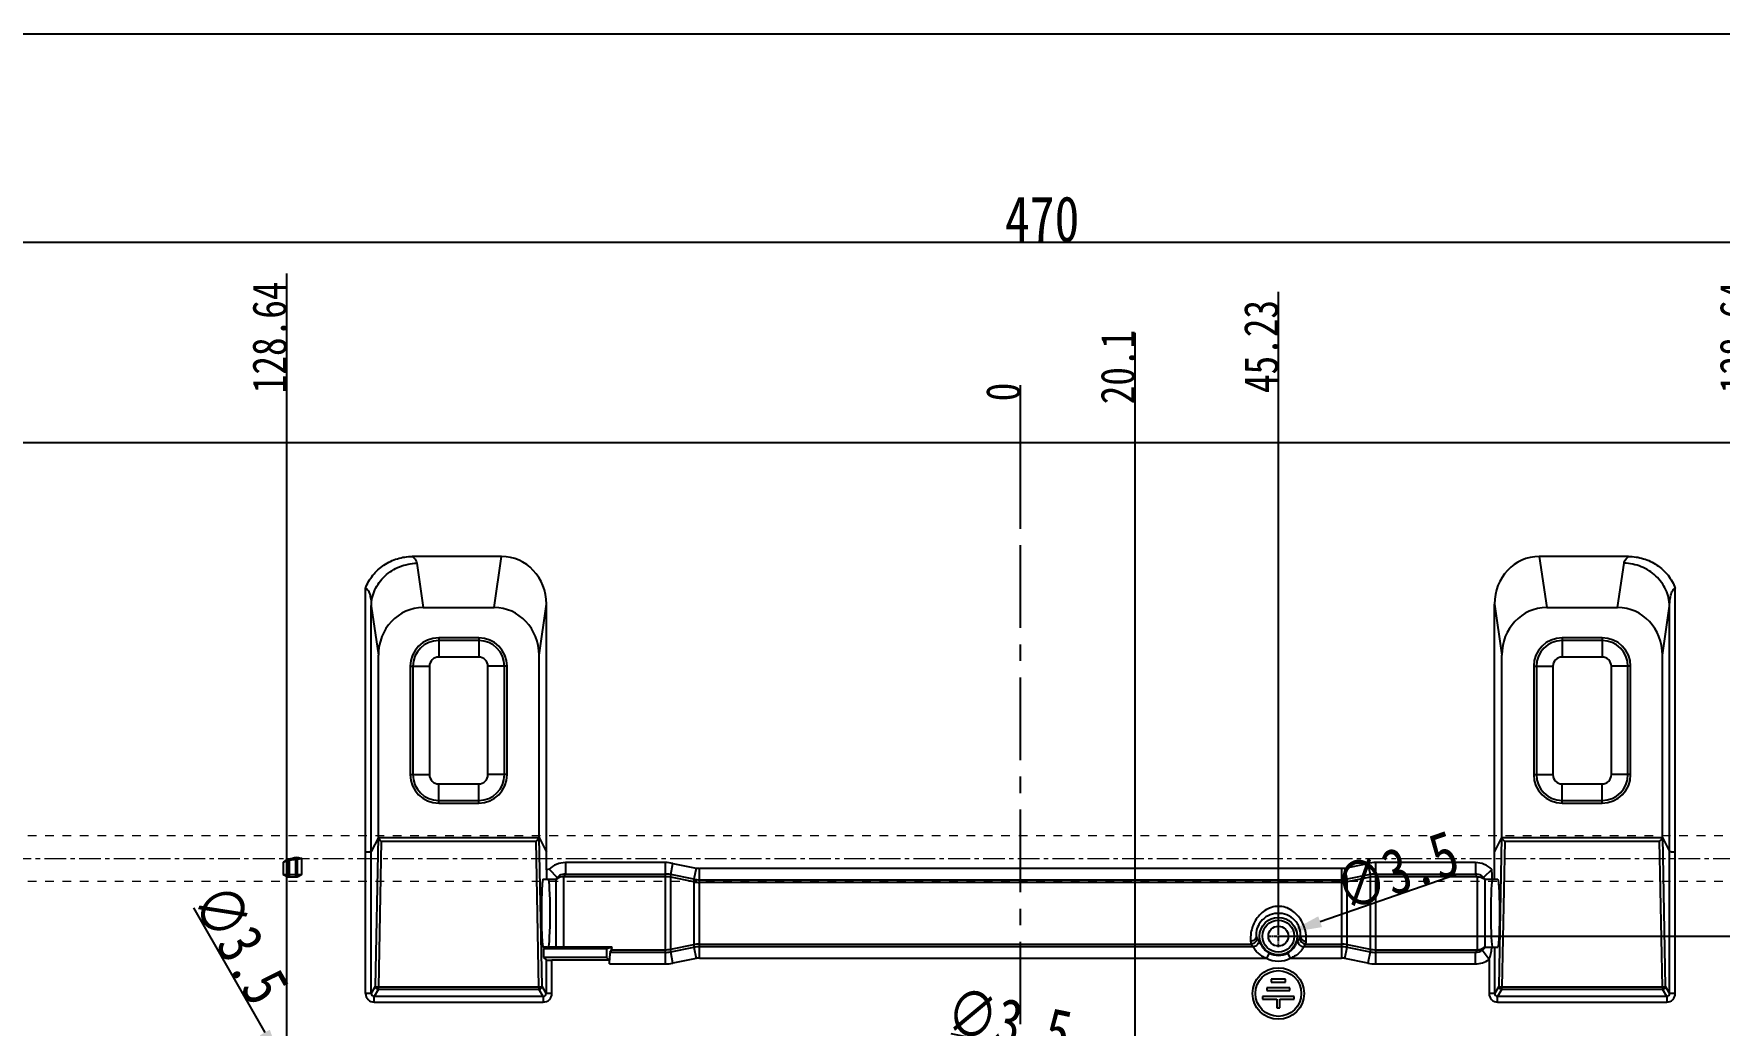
# Model space of a CAD drawing. Header units: millimetres. Extents: x 4797 to 6967, y -10922 to -3169.
# Drawn here: x 5532.9 to 5828.4, y -6365.8 to -6191.9 of the extents above; entities that cross this region are included whole.
import ezdxf

# ---------------------------------------------------------------- set-up
doc = ezdxf.new("R2010")
doc.units = ezdxf.units.MM
doc.header["$LTSCALE"] = 16.335
doc.header["$PDMODE"] = 3
doc.header["$PDSIZE"] = 0.3125
doc.linetypes.add('CENTER', pattern=[0.6, 0.375, -0.075, 0.075, -0.075])
doc.linetypes.add('HIDDEN', pattern=[0.2, 0.1, -0.1])
doc.layers.get('0').update_dxf_attribs({"linetype": 'CONTINUOUS'})
doc.layers.get('Defpoints').update_dxf_attribs({"linetype": 'CONTINUOUS'})
doc.layers.add('cool', color=153, linetype='HIDDEN', lineweight=9)
doc.layers.add('DEFAULT_2', color=8, linetype='HIDDEN')
doc.styles.get("Standard").update_dxf_attribs({"font": 'txt', "width": 0.8})
doc.dimstyles.new('ISO-25', dxfattribs={"dimtxt": 8, "dimasz": 6, "dimexe": 0, "dimexo": 0, "dimgap": 0, "dimtad": 1, "dimdsep": 46, "dimtxsty": 'Standard', "dimcen": 0, "dimclrd": 4, "dimclre": 4, "dimclrt": 6, "dimazin": 0, "dimtfac": 1, "dimtofl": 0, "dimtmove": 0, "dimatfit": 3, "dimfxl": 0, "dimarcsym": 0})

# ---------------------------------------------------------------- blocks, each defined once
blk = doc.blocks.new('*D73')
at = {"color": 4, "lineweight": -2}
blk.add_line((5560.86, -6345.18), (5573.38, -6367.05), dxfattribs=at)
at = {"color": 4}
blk.add_solid([(5574.25, -6366.56), (5572.51, -6367.55), (5576.36, -6372.26)], dxfattribs=at)
at = {"layer": 'Defpoints', "color": 0}
for p in [(5576.36, -6372.26), (5578.1, -6375.3)]:
    blk.add_point(p, dxfattribs=at)
at = {"color": 6, "insert": (5569.1, -6351.53), "char_height": 8, "attachment_point": 5, "rotation": 299.7956}
blk.add_mtext('∅3.5', dxfattribs=at)
blk = doc.blocks.new('*D74')
at = {"color": 4, "lineweight": -2}
blk.add_line((5693.68, -6367.23), (5718.38, -6372.24), dxfattribs=at)
at = {"color": 4}
blk.add_solid([(5718.57, -6371.26), (5718.18, -6373.22), (5724.26, -6373.43)], dxfattribs=at)
at = {"layer": 'Defpoints', "color": 0}
for p in [(5724.26, -6373.43), (5727.69, -6374.13)]:
    blk.add_point(p, dxfattribs=at)
at = {"color": 6, "insert": (5703.88, -6365.22), "char_height": 8, "attachment_point": 5, "rotation": 348.5403}
blk.add_mtext('∅3.5', dxfattribs=at)
blk = doc.blocks.new('*D75')
at = {"color": 4, "lineweight": -2}
blk.add_line((5782.24, -6339.4), (5758.42, -6347.63), dxfattribs=at)
at = {"color": 4}
blk.add_solid([(5758.09, -6346.68), (5758.75, -6348.57), (5752.75, -6349.59)], dxfattribs=at)
at = {"layer": 'Defpoints', "color": 0}
for p in [(5749.44, -6350.73), (5752.75, -6349.59)]:
    blk.add_point(p, dxfattribs=at)
at = {"color": 6, "insert": (5771.86, -6338.75), "char_height": 8, "attachment_point": 5, "rotation": 19.065}
blk.add_mtext('∅3.5', dxfattribs=at)
blk = doc.blocks.new('*D76')
at = {"color": 4, "lineweight": -2}
for p, q in [((5470.87, -6331.09), (5470.87, -6228.48)), ((5476.87, -6228.48), (5934.87, -6228.48)), ((5940.87, -6326.37), (5940.87, -6228.48))]:
    blk.add_line(p, q, dxfattribs=at)
at = {"color": 4}
for points in [[(5476.87, -6227.48), (5476.87, -6229.48), (5470.87, -6228.48)], [(5934.87, -6227.48), (5934.87, -6229.48), (5940.87, -6228.48)]]:
    blk.add_solid(points, dxfattribs=at)
at = {"layer": 'Defpoints', "color": 0}
for p in [(5940.87, -6228.48), (5940.87, -6326.37), (5470.87, -6331.09)]:
    blk.add_point(p, dxfattribs=at)
at = {"color": 6, "insert": (5709.68, -6224.48), "char_height": 8, "attachment_point": 5}
blk.add_mtext('470', dxfattribs=at)
blk = doc.blocks.new('147')
at = {"layer": 'cool', "ltscale": 0.932966}
for p, q in [((229.57, -3849.57), (-211.77, -3849.57)), ((229.57, -3857.57), (-211.77, -3857.57))]:
    blk.add_line(p, q, dxfattribs=at)
at = {"layer": 'cool', "color": 1, "linetype": 'CENTER', "ltscale": 0.621977}
blk.add_line((243.9, -3853.57), (-226.1, -3853.57), dxfattribs=at)
blk = doc.blocks.new('*D78')
at = {"color": 4, "lineweight": -2}
blk.add_line((5909.33, -6336.59), (5958.05, -6336.59), dxfattribs=at)
at = {"layer": 'Defpoints', "color": 0}
for p in [(5909.33, -6336.59), (5948.45, -6336.59), (5705.87, -6453.59)]:
    blk.add_point(p, dxfattribs=at)
at = {"color": 6, "insert": (5953.25, -6333.59), "char_height": 6, "attachment_point": 5}
blk.add_mtext('117', dxfattribs=at)
blk = doc.blocks.new('*D79')
at = {"color": 4, "lineweight": -2}
blk.add_line((5751.1, -6350.16), (5970.05, -6350.16), dxfattribs=at)
at = {"layer": 'Defpoints', "color": 0}
for p in [(5751.1, -6350.16), (5948.45, -6350.16), (5705.87, -6453.59)]:
    blk.add_point(p, dxfattribs=at)
at = {"color": 6, "insert": (5959.25, -6347.16), "char_height": 6, "attachment_point": 5}
blk.add_mtext('103.43', dxfattribs=at)
blk = doc.blocks.new('*D54')
at = {"color": 4, "lineweight": -2}
blk.add_line((5725.97, -6372.89), (5725.97, -6244.38), dxfattribs=at)
at = {"layer": 'Defpoints', "color": 0}
for p in [(5725.97, -6256.38), (5725.97, -6372.89), (5705.87, -6453.59)]:
    blk.add_point(p, dxfattribs=at)
at = {"color": 6, "insert": (5722.97, -6250.38), "char_height": 6, "attachment_point": 5, "rotation": 90}
blk.add_mtext('20.1', dxfattribs=at)
blk = doc.blocks.new('*D55')
at = {"color": 4, "lineweight": -2}
blk.add_line((5751.1, -6349.76), (5751.1, -6237.18), dxfattribs=at)
at = {"layer": 'Defpoints', "color": 0}
for p in [(5751.1, -6256.38), (5751.1, -6349.76), (5705.87, -6453.59)]:
    blk.add_point(p, dxfattribs=at)
at = {"color": 6, "insert": (5748.1, -6246.78), "char_height": 6, "attachment_point": 5, "rotation": 90}
blk.add_mtext('45.23', dxfattribs=at)
blk = doc.blocks.new('*D87')
at = {"color": 4, "lineweight": -2}
blk.add_line((5834.51, -6372.68), (5834.51, -6233.98), dxfattribs=at)
at = {"layer": 'Defpoints', "color": 0}
for p in [(5834.51, -6256.38), (5834.51, -6372.68), (5705.87, -6453.59)]:
    blk.add_point(p, dxfattribs=at)
at = {"color": 6, "insert": (5831.51, -6245.18), "char_height": 6, "attachment_point": 5, "rotation": 90}
blk.add_mtext('128.64', dxfattribs=at)
blk = doc.blocks.new('*D88')
at = {"color": 4, "lineweight": -2}
blk.add_line((5910.87, -6290.13), (5910.87, -6244.38), dxfattribs=at)
at = {"layer": 'Defpoints', "color": 0}
for p in [(5910.87, -6256.38), (5910.87, -6290.13), (5705.87, -6453.59)]:
    blk.add_point(p, dxfattribs=at)
at = {"color": 6, "insert": (5907.87, -6250.38), "char_height": 6, "attachment_point": 5, "rotation": 90}
blk.add_mtext('205', dxfattribs=at)
blk = doc.blocks.new('*D58')
at = {"color": 4, "lineweight": -2}
blk.add_line((5502.41, -6336.59), (5453.69, -6336.59), dxfattribs=at)
at = {"layer": 'Defpoints', "color": 0}
for p in [(5463.29, -6336.59), (5502.41, -6336.59), (5705.87, -6453.59)]:
    blk.add_point(p, dxfattribs=at)
at = {"color": 6, "insert": (5458.49, -6333.59), "char_height": 6, "attachment_point": 5}
blk.add_mtext('117', dxfattribs=at)
blk = doc.blocks.new('*D61')
at = {"color": 4, "lineweight": -2}
blk.add_line((5577.23, -6372.68), (5577.23, -6233.98), dxfattribs=at)
at = {"layer": 'Defpoints', "color": 0}
for p in [(5577.23, -6256.38), (5577.23, -6372.68), (5705.87, -6453.59)]:
    blk.add_point(p, dxfattribs=at)
at = {"color": 6, "insert": (5574.23, -6245.18), "char_height": 6, "attachment_point": 5, "rotation": 90}
blk.add_mtext('128.64', dxfattribs=at)
blk = doc.blocks.new('*D62')
at = {"color": 4, "lineweight": -2}
blk.add_line((5500.87, -6290.13), (5500.87, -6244.38), dxfattribs=at)
at = {"layer": 'Defpoints', "color": 0}
for p in [(5500.87, -6256.38), (5500.87, -6290.13), (5705.87, -6453.59)]:
    blk.add_point(p, dxfattribs=at)
at = {"color": 6, "insert": (5497.87, -6250.38), "char_height": 6, "attachment_point": 5, "rotation": 90}
blk.add_mtext('205', dxfattribs=at)
blk = doc.blocks.new('*D63')
at = {"color": 4, "lineweight": -2}
blk.add_line((5497.55, -6293.59), (5454.72, -6293.59), dxfattribs=at)
at = {"layer": 'Defpoints', "color": 0}
for p in [(5465.12, -6293.59), (5497.55, -6293.59), (5705.87, -6453.59)]:
    blk.add_point(p, dxfattribs=at)
at = {"color": 6, "insert": (5459.92, -6290.59), "char_height": 6, "attachment_point": 5}
blk.add_mtext('160', dxfattribs=at)
blk = doc.blocks.new('*D64')
at = {"color": 4, "lineweight": -2}
blk.add_line((5919.67, -6293.59), (5956.96, -6293.59), dxfattribs=at)
at = {"layer": 'Defpoints', "color": 0}
for p in [(5919.67, -6293.59), (5946.56, -6293.59), (5705.87, -6453.59)]:
    blk.add_point(p, dxfattribs=at)
at = {"color": 6, "insert": (5951.76, -6290.59), "char_height": 6, "attachment_point": 5}
blk.add_mtext('160', dxfattribs=at)
blk = doc.blocks.new('*D440')
at = {"color": 4, "lineweight": -2}
blk.add_line((5705.87, -6276.76), (5705.87, -6253.55), dxfattribs=at)
at = {"layer": 'Defpoints', "color": 0}
for p in [(5705.87, -6255.95), (5705.87, -6276.76), (5705.87, -6453.59)]:
    blk.add_point(p, dxfattribs=at)
at = {"color": 6, "insert": (5702.87, -6254.75), "char_height": 6, "attachment_point": 5, "rotation": 90}
blk.add_mtext('0', dxfattribs=at)

msp = doc.modelspace()

# ---------------------------------------------------------------- linework, layer by layer
at = {"color": 7, "linetype": 'Continuous'}
for p, q in [((5521.871, -6263.588), (5889.871, -6263.588)), ((5614.89, -6283.588), (5599.242, -6283.588)), ((5600.044, -6284.778), (5601.163, -6292.549)), ((5613.6, -6292.549), (5614.89, -6283.588)), ((5796.852, -6283.588), (5798.143, -6292.549)), ((5812.5, -6283.588), (5796.852, -6283.588)), ((5810.58, -6292.549), (5811.699, -6284.778)), ((5591.051, -6360.219), (5591.051, -6289.19)), ((5621.467, -6300.91), (5622.758, -6291.949)), ((5622.758, -6338.556), (5622.758, -6291.949)), ((5788.985, -6340.211), (5788.985, -6291.949)), ((5788.985, -6291.949), (5790.275, -6300.91)), ((5820.692, -6360.219), (5820.692, -6289.19)), ((5592.055, -6360.219), (5592.055, -6292.296)), ((5592.055, -6292.296), (5593.295, -6300.91)), ((5601.163, -6292.549), (5613.6, -6292.549)), ((5798.143, -6292.549), (5810.58, -6292.549)), ((5818.447, -6300.91), (5819.688, -6292.296)), ((5819.688, -6360.219), (5819.688, -6292.296)), ((5603.881, -6297.846), (5603.881, -6301.22)), ((5610.881, -6297.846), (5603.881, -6297.846)), ((5610.881, -6297.846), (5610.881, -6301.22)), ((5800.861, -6297.846), (5800.861, -6301.22)), ((5807.861, -6297.846), (5800.861, -6297.846)), ((5807.861, -6297.846), (5807.861, -6301.22)), ((5593.295, -6332.853), (5593.295, -6300.91)), ((5610.881, -6298.322), (5603.881, -6298.322)), ((5621.467, -6332.853), (5621.467, -6300.91)), ((5790.275, -6332.853), (5790.275, -6300.91)), ((5807.861, -6298.322), (5800.861, -6298.322)), ((5818.447, -6332.853), (5818.447, -6300.91)), ((5598.881, -6302.846), (5598.881, -6321.846)), ((5598.881, -6302.846), (5602.255, -6302.846)), ((5599.357, -6302.846), (5599.357, -6321.846)), ((5602.255, -6302.846), (5602.255, -6321.846)), ((5610.881, -6301.22), (5603.881, -6301.22)), ((5612.508, -6321.846), (5612.508, -6302.846)), ((5615.881, -6302.846), (5612.508, -6302.846)), ((5615.405, -6321.846), (5615.405, -6302.846)), ((5615.881, -6321.846), (5615.881, -6302.846)), ((5795.861, -6302.846), (5795.861, -6321.846)), ((5795.861, -6302.846), (5799.235, -6302.846)), ((5796.337, -6302.846), (5796.337, -6321.846)), ((5799.235, -6302.846), (5799.235, -6321.846)), ((5807.861, -6301.22), (5800.861, -6301.22)), ((5809.488, -6321.846), (5809.488, -6302.846)), ((5812.861, -6302.846), (5809.488, -6302.846)), ((5812.385, -6321.846), (5812.385, -6302.846)), ((5812.861, -6321.846), (5812.861, -6302.846)), ((5598.881, -6321.846), (5602.255, -6321.846)), ((5603.881, -6326.846), (5603.881, -6323.472)), ((5603.881, -6323.472), (5610.881, -6323.472)), ((5610.881, -6326.846), (5610.881, -6323.472)), ((5615.881, -6321.846), (5612.508, -6321.846)), ((5795.861, -6321.846), (5799.235, -6321.846)), ((5800.861, -6326.846), (5800.861, -6323.472)), ((5800.861, -6323.472), (5807.861, -6323.472)), ((5807.861, -6326.846), (5807.861, -6323.472)), ((5812.861, -6321.846), (5809.488, -6321.846)), ((5603.881, -6326.37), (5610.881, -6326.37)), ((5603.881, -6326.846), (5610.881, -6326.846)), ((5800.861, -6326.37), (5807.861, -6326.37)), ((5800.861, -6326.846), (5807.861, -6326.846)), ((5593.295, -6332.853), (5592.055, -6335.34)), ((5592.811, -6358.957), (5593.308, -6332.889)), ((5593.295, -6332.853), (5621.467, -6332.853)), ((5621.455, -6332.889), (5621.952, -6358.957)), ((5621.467, -6332.853), (5622.758, -6335.44)), ((5788.985, -6335.44), (5790.275, -6332.853)), ((5789.791, -6358.957), (5790.288, -6332.889)), ((5790.275, -6332.853), (5818.447, -6332.853)), ((5818.435, -6332.889), (5818.932, -6358.957)), ((5818.447, -6332.853), (5819.688, -6335.34)), ((5593.801, -6333.524), (5593.313, -6359.129)), ((5593.801, -6333.524), (5620.962, -6333.524)), ((5621.45, -6359.129), (5620.962, -6333.524)), ((5790.781, -6333.524), (5790.293, -6359.129)), ((5790.781, -6333.524), (5817.942, -6333.524)), ((5818.43, -6359.129), (5817.942, -6333.524)), ((5576.61, -6337.24), (5576.61, -6339.337)), ((5576.61, -6339.337), (5579.862, -6339.337)), ((5577.359, -6336.958), (5577.359, -6339.337)), ((5577.519, -6336.678), (5577.416, -6336.702)), ((5577.699, -6336.76), (5577.734, -6336.916)), ((5577.734, -6339.337), (5577.734, -6336.916)), ((5578.707, -6336.546), (5578.739, -6336.702)), ((5578.739, -6336.702), (5578.739, -6339.837)), ((5579.113, -6339.337), (5579.113, -6336.68)), ((5579.862, -6339.337), (5579.862, -6336.547)), ((5623.235, -6338.444), (5624.655, -6339.865)), ((5643.566, -6337.262), (5626.084, -6337.262)), ((5626.084, -6339.264), (5643.566, -6339.264)), ((5626.085, -6337.262), (5626.085, -6339.264)), ((5643.566, -6337.262), (5643.566, -6355.019)), ((5644.552, -6339.362), (5644.946, -6337.399)), ((5644.946, -6337.399), (5648.995, -6338.212)), ((5648.995, -6338.212), (5648.601, -6340.175)), ((5649.586, -6354.01), (5649.586, -6338.271)), ((5762.156, -6338.271), (5649.586, -6338.271)), ((5762.156, -6338.271), (5762.156, -6354.01)), ((5762.748, -6338.212), (5766.797, -6337.399)), ((5763.142, -6340.175), (5762.748, -6338.212)), ((5766.797, -6337.399), (5767.191, -6339.362)), ((5768.176, -6355.019), (5768.176, -6337.262)), ((5785.659, -6337.262), (5768.176, -6337.262)), ((5768.176, -6339.264), (5785.659, -6339.264)), ((5785.658, -6337.262), (5785.658, -6339.264)), ((5788.507, -6338.445), (5787.088, -6339.865)), ((5578.741, -6339.837), (5577.731, -6339.837)), ((5624.459, -6340.211), (5622.189, -6340.211)), ((5625.793, -6352.07), (5625.793, -6339.733)), ((5643.566, -6339.733), (5625.793, -6339.733)), ((5644.552, -6352.919), (5644.552, -6339.362)), ((5648.601, -6340.175), (5644.552, -6339.362)), ((5648.601, -6340.637), (5644.552, -6339.83)), ((5648.601, -6340.175), (5648.601, -6352.106)), ((5649.586, -6340.273), (5762.156, -6340.273)), ((5762.156, -6340.734), (5649.586, -6340.734)), ((5767.191, -6339.362), (5763.142, -6340.175)), ((5767.191, -6339.83), (5763.142, -6340.637)), ((5763.142, -6352.106), (5763.142, -6340.175)), ((5767.191, -6339.362), (5767.191, -6352.919)), ((5785.95, -6339.733), (5768.176, -6339.733)), ((5785.95, -6339.733), (5785.95, -6352.548)), ((5787.279, -6340.234), (5787.279, -6352.047)), ((5789.554, -6340.211), (5787.284, -6340.211)), ((5622.905, -6352.104), (5622.189, -6352.07)), ((5622.905, -6352.104), (5622.257, -6352.353)), ((5622.257, -6352.353), (5622.257, -6353.879)), ((5622.257, -6352.353), (5633.31, -6352.353)), ((5622.257, -6353.879), (5622.708, -6354.329)), ((5633.31, -6353.879), (5622.257, -6353.879)), ((5622.918, -6352.133), (5622.905, -6352.104)), ((5623.111, -6352.069), (5622.918, -6352.133)), ((5634.289, -6352.07), (5623.111, -6352.069)), ((5633.31, -6352.353), (5634.161, -6352.07)), ((5633.31, -6352.353), (5633.31, -6353.879)), ((5633.31, -6353.879), (5633.816, -6354.385)), ((5634.188, -6352.548), (5633.907, -6353.017)), ((5643.566, -6353.017), (5633.907, -6353.017)), ((5634.188, -6352.548), (5643.566, -6352.548)), ((5644.552, -6352.451), (5648.601, -6351.644)), ((5644.552, -6352.919), (5648.601, -6352.106)), ((5644.946, -6354.882), (5644.552, -6352.919)), ((5648.995, -6354.069), (5644.946, -6354.882)), ((5648.601, -6352.106), (5648.995, -6354.069)), ((5649.586, -6351.547), (5746.313, -6351.547)), ((5746.654, -6352.008), (5649.586, -6352.008)), ((5649.586, -6354.01), (5749.012, -6354.01)), ((5749.49, -6353.128), (5749.012, -6354.01)), ((5752.703, -6353.128), (5753.181, -6354.01)), ((5753.181, -6354.01), (5762.156, -6354.01)), ((5762.156, -6352.008), (5755.539, -6352.008)), ((5755.879, -6351.547), (5762.156, -6351.547)), ((5762.748, -6354.069), (5763.142, -6352.106)), ((5766.797, -6354.882), (5762.748, -6354.069)), ((5763.142, -6351.644), (5767.191, -6352.451)), ((5763.142, -6352.106), (5767.191, -6352.919)), ((5767.191, -6352.919), (5766.797, -6354.882)), ((5768.176, -6352.548), (5785.95, -6352.548)), ((5785.659, -6353.017), (5768.176, -6353.017)), ((5785.658, -6355.019), (5785.658, -6353.017)), ((5788.031, -6354.245), (5786.848, -6352.622)), ((5787.284, -6352.07), (5789.554, -6352.07)), ((5789.035, -6360.219), (5789.035, -6352.07)), ((5622.708, -6354.329), (5622.708, -6360.219)), ((5623.712, -6360.219), (5623.712, -6354.379)), ((5633.813, -6354.379), (5623.712, -6354.379)), ((5633.811, -6355.019), (5633.813, -6354.379)), ((5633.811, -6355.019), (5643.566, -6355.019)), ((5768.176, -6355.019), (5785.658, -6355.019)), ((5788.031, -6354.244), (5788.031, -6360.219)), ((5592.055, -6360.219), (5592.811, -6358.957)), ((5593.313, -6359.457), (5592.554, -6360.724)), ((5593.313, -6359.457), (5593.313, -6359.129)), ((5621.45, -6359.129), (5593.313, -6359.129)), ((5593.313, -6359.457), (5621.45, -6359.457)), ((5621.45, -6359.129), (5621.45, -6359.457)), ((5622.209, -6360.724), (5621.45, -6359.457)), ((5621.952, -6358.957), (5622.708, -6360.219)), ((5749.086, -6359.206), (5749.086, -6359.708)), ((5753.106, -6359.206), (5749.086, -6359.206)), ((5749.086, -6359.708), (5753.106, -6359.708)), ((5749.84, -6357.698), (5749.84, -6358.201)), ((5752.353, -6357.698), (5749.84, -6357.698)), ((5749.84, -6358.201), (5752.353, -6358.201)), ((5752.353, -6358.201), (5752.353, -6357.698)), ((5753.106, -6359.708), (5753.106, -6359.206)), ((5789.035, -6360.219), (5789.791, -6358.957)), ((5790.293, -6359.457), (5789.534, -6360.724)), ((5790.293, -6359.457), (5790.293, -6359.129)), ((5818.43, -6359.129), (5790.293, -6359.129)), ((5790.293, -6359.457), (5818.43, -6359.457)), ((5818.43, -6359.129), (5818.43, -6359.457)), ((5819.189, -6360.724), (5818.43, -6359.457)), ((5818.932, -6358.957), (5819.688, -6360.219)), ((5592.055, -6360.219), (5591.051, -6360.219)), ((5592.554, -6361.725), (5592.554, -6360.724)), ((5622.209, -6360.724), (5592.554, -6360.724)), ((5592.554, -6361.725), (5622.209, -6361.725)), ((5622.209, -6360.724), (5622.209, -6361.725)), ((5623.712, -6360.219), (5622.708, -6360.219)), ((5748.333, -6360.713), (5748.333, -6361.216)), ((5753.86, -6360.713), (5748.333, -6360.713)), ((5748.333, -6361.216), (5750.845, -6361.216)), ((5750.845, -6361.216), (5750.845, -6362.723)), ((5750.845, -6362.723), (5751.348, -6362.723)), ((5751.348, -6362.723), (5751.348, -6361.216)), ((5751.348, -6361.216), (5753.86, -6361.216)), ((5753.86, -6361.216), (5753.86, -6360.713)), ((5789.035, -6360.219), (5788.031, -6360.219)), ((5789.534, -6361.725), (5789.534, -6360.724)), ((5819.189, -6360.724), (5789.534, -6360.724)), ((5789.534, -6361.725), (5819.189, -6361.725)), ((5819.189, -6360.724), (5819.189, -6361.725)), ((5820.692, -6360.219), (5819.688, -6360.219))]:
    msp.add_line(p, q, dxfattribs=at)
at = {"color": 1, "linetype": 'CENTER', "ltscale": 2.363517}
msp.add_line((5705.871, -6643.588), (5705.871, -6263.588), dxfattribs=at)
at = {"color": 1, "linetype": 'CENTER', "ltscale": 0.108846}
for p, q in [((5749.171, -6350.161), (5753.021, -6350.161)), ((5751.096, -6352.086), (5751.096, -6348.236))]:
    msp.add_line(p, q, dxfattribs=at)
msp.add_lwpolyline([(6012.85, -6716.432), (5246.512, -6716.432), (5246.512, -6191.938), (6012.85, -6191.938)], close=True)
at = {"color": 7, "linetype": 'Continuous'}
for centre, radius in [((5751.096, -6350.161), 3.291), ((5751.096, -6350.161), 2.789), ((5751.096, -6360.211), 4.522), ((5751.096, -6360.211), 4.02)]:
    msp.add_circle(centre, radius, dxfattribs=at)
at = {"color": 2}
msp.add_circle((5751.096, -6350.161), 1.75, dxfattribs=at)
at = {"color": 7, "linetype": 'Continuous'}
for centre, radius, start, end in [((5603.881, -6302.846), 5, 90, 180), ((5610.881, -6302.846), 5, 0, 90), ((5800.861, -6302.846), 5, 90, 180), ((5807.861, -6302.846), 5, 0, 90), ((5603.881, -6302.846), 4.524, 90, 180), ((5610.881, -6302.846), 4.524, 0, 90), ((5800.861, -6302.846), 4.524, 90, 180), ((5807.861, -6302.846), 4.524, 0, 90), ((5603.881, -6302.846), 1.626, 90, 180), ((5610.881, -6302.846), 1.626, 0, 90), ((5800.861, -6302.846), 1.626, 90, 180), ((5807.861, -6302.846), 1.626, 0, 90), ((5603.881, -6321.846), 5, 180, 270), ((5603.881, -6321.846), 4.524, 180, 270), ((5603.881, -6321.846), 1.626, 180, 270), ((5610.881, -6321.846), 5, 270, 0), ((5610.881, -6321.846), 4.524, 270, 0), ((5610.881, -6321.846), 1.626, 270, 0), ((5800.861, -6321.846), 5, 180, 270), ((5800.861, -6321.846), 4.524, 180, 270), ((5800.861, -6321.846), 1.626, 180, 270), ((5807.861, -6321.846), 5, 270, 0), ((5807.861, -6321.846), 4.524, 270, 0), ((5807.861, -6321.846), 1.626, 270, 0), ((5588.569, -6385.411), 49.97, 101.11787, 102.77499), ((5578.52, -6331.998), 4.4, 274.05564, 275.38374), ((5573.555, -6327.767), 9.954, 287.87556, 289.03269), ((5578.071, -6341.968), 5.061, 96.8001, 98.07989), ((5575.628, -6331.34), 5.652, 288.43815, 288.99438), ((5575.914, -6332.171), 4.774, 288.98905, 289.61788), ((5578.416, -6344.872), 7.985, 95.87228, 96.79546), ((5578.576, -6346.321), 9.442, 95.11566, 95.93611), ((5588.56, -6385.391), 49.669, 101.40387, 102.58901), ((5579.62, -6347.589), 10.922, 93.86322, 94.62573), ((5969.319, -6340.938), 346.57, 179.69632, 179.87986), ((5830.141, -6340.209), 207.389, 179.54323, 179.69381), ((5626.087, -6341.293), 4.031, 90.03968, 135.03696), ((5643.564, -6344.289), 7.027, 78.66155, 89.98558), ((5643.565, -6344.269), 5.004, 78.62775, 89.98514), ((5649.586, -6335.267), 3.004, 258.64778, 270.00012), ((5762.156, -6335.267), 3.004, 269.99988, 281.35222), ((5768.178, -6344.289), 7.027, 90.01434, 101.33837), ((5768.178, -6344.269), 5.004, 90.01486, 101.37225), ((5785.655, -6341.293), 4.032, 44.98312, 89.94678), ((5764.101, -6340.89), 24.528, 4.22612, 5.7234), ((5759.51, -6341.175), 29.128, 1.89619, 4.12019), ((5643.565, -6344.789), 5.056, 78.746, 89.98683), ((5649.588, -6335.24), 5.033, 258.69518, 269.98624), ((5649.588, -6335.679), 5.056, 258.746, 269.98683), ((5762.155, -6335.24), 5.033, 270.01376, 281.30482), ((5762.155, -6335.679), 5.056, 270.01317, 281.254), ((5768.178, -6344.789), 5.056, 90.01317, 101.254), ((5785.559, -6341.384), 2.154, 41.14781, 44.81291), ((5785.649, -6341.306), 2.036, 32.54288, 41.1716), ((5751.853, -6346.609), 5.956, 220.35104, 224.98182), ((5750.34, -6346.609), 5.956, 315.01816, 319.6489), ((5643.565, -6347.492), 5.056, 270.01317, 281.254), ((5643.565, -6348.013), 5.004, 270.01486, 281.37225), ((5649.588, -6356.603), 5.056, 90.01317, 101.254), ((5649.588, -6357.041), 5.033, 90.01376, 101.30482), ((5649.586, -6357.014), 3.004, 89.99988, 101.35222), ((5752.569, -6347.282), 7.571, 214.28711, 217.16277), ((5752.346, -6347.458), 7.287, 217.116, 218.63699), ((5751.189, -6350.005), 3.555, 227.83852, 241.44373), ((5751.096, -6350.161), 4.378, 241.56684, 298.43316), ((5751.096, -6350.161), 3.374, 241.56684, 298.43316), ((5751.042, -6350.062), 3.487, 298.44895, 306.12851), ((5750.999, -6350.004), 3.559, 306.13475, 312.99976), ((5750.49, -6349.634), 4.191, 329.23529, 333.29776), ((5749.75, -6347.375), 7.414, 321.32287, 324.1868), ((5749.61, -6347.281), 7.583, 324.23418, 325.76694), ((5762.155, -6356.603), 5.056, 78.746, 89.98683), ((5762.155, -6357.041), 5.033, 78.69518, 89.98624), ((5762.156, -6357.014), 3.004, 78.64778, 90.00012), ((5768.178, -6347.492), 5.056, 258.746, 269.98683), ((5768.178, -6348.013), 5.004, 258.62775, 269.98514), ((5774.562, -6350.566), 14.064, 353.1512, 353.86071), ((5643.564, -6347.993), 7.027, 270.0145, 281.33853), ((5768.178, -6347.993), 7.027, 258.66164, 269.98567), ((5785.657, -6350.994), 4.026, 270.01423, 306.14307), ((5621.446, -6358.95), 0.508, 300.08301, 314.88959), ((5621.449, -6358.954), 0.503, 344.79694, 359.69316)]:
    msp.add_arc(centre, radius, start, end, dxfattribs=at)
for centre, major_axis, ratio, start_param, end_param in [((5614.747, -6292.101), (1.215, 8.437), 0.9385552, -1.4185674, 0.134328), ((5796.996, -6292.101), (-1.215, 8.437), 0.9385552, -0.134328, 1.4185674), ((5601.306, -6301.063), (-1.215, 8.437), 0.9385552, -0.134328, 1.4185674), ((5613.457, -6301.063), (1.215, 8.437), 0.9385552, -1.4185674, 0.134328), ((5798.286, -6301.063), (-1.215, 8.437), 0.9385552, -0.134328, 1.4185674), ((5810.437, -6301.063), (1.215, 8.437), 0.9385552, -1.4185674, 0.134328), ((5593.298, -6333.352), (0, 0.502), 0.0524078, -0.3982634, 0.1047217), ((5621.465, -6333.352), (0, 0.502), 0.0524078, -0.1047217, 0.3982634), ((5790.278, -6333.352), (0, 0.502), 0.0524078, -0.3982634, 0.1047217), ((5818.445, -6333.352), (0, 0.502), 0.0524078, -0.1047217, 0.3982634), ((5623.105, -6346.141), (0, 5.929), 0.0524078, -3.1241413, -0.0000019), ((5788.637, -6346.141), (0, 5.929), 0.0524078, 0.000002, 3.1415946), ((5633.916, -6355.019), (0, 2.01), 0.0524078, 0.0872645, 1.2496517), ((5634.158, -6346.141), (0, 6.432), 0.0524078, -3.0543282, -2.7436901), ((5623.712, -6354.327), (1.005, 0), 0.0524098, -3.0892328, -1.5707963)]:
    msp.add_ellipse(centre, major_axis=major_axis, ratio=ratio, start_param=start_param, end_param=end_param, dxfattribs=at)
for points, knots in [([(5591.051, -6289.19), (5591.341, -6288.363), (5592.222, -6286.802), (5594.19, -6284.999), (5596.599, -6283.851), (5598.365, -6283.588), (5599.242, -6283.588)], [0, 0, 0, 0, 0.2498061, 0.4997868, 0.7498605, 1, 1, 1, 1]), ([(5592.055, -6292.296), (5592.073, -6291.323), (5592.53, -6289.342), (5594.33, -6286.87), (5596.957, -6285.208), (5599.015, -6284.796), (5600.044, -6284.778)], [0, 0, 0, 0, 0.2424884, 0.4902521, 0.7436809, 1, 1, 1, 1]), ([(5599.242, -6283.588), (5599.354, -6283.677), (5599.713, -6283.996), (5599.995, -6284.44), (5600.044, -6284.778)], [0, 0, 0, 0, 0.2941115, 1, 1, 1, 1]), ([(5811.699, -6284.778), (5811.714, -6284.674), (5811.847, -6284.201), (5812.203, -6283.825), (5812.5, -6283.588)], [0, 0, 0, 0, 0.2174293, 1, 1, 1, 1]), ([(5819.688, -6292.296), (5819.669, -6291.323), (5819.213, -6289.342), (5817.412, -6286.87), (5814.786, -6285.208), (5812.727, -6284.796), (5811.699, -6284.778)], [0, 0, 0, 0, 0.2424884, 0.490252, 0.7436808, 1, 1, 1, 1]), ([(5812.5, -6283.588), (5813.378, -6283.588), (5815.144, -6283.851), (5817.554, -6285), (5819.522, -6286.802), (5820.4, -6288.364), (5820.692, -6289.19)], [0, 0, 0, 0, 0.2502426, 0.5003338, 0.7502932, 1, 1, 1, 1]), ([(5591.051, -6289.19), (5591.193, -6289.19), (5591.449, -6289.404), (5591.699, -6289.905), (5591.975, -6290.876), (5592.046, -6291.728), (5592.055, -6292.296)], [0, 0, 0, 0, 0.1251411, 0.2511134, 0.5012768, 1, 1, 1, 1]), ([(5819.688, -6292.296), (5819.692, -6292.012), (5819.725, -6291.444), (5819.825, -6290.74), (5819.964, -6290.187), (5820.101, -6289.781), (5820.275, -6289.463), (5820.471, -6289.246), (5820.618, -6289.19), (5820.692, -6289.19)], [0, 0, 0, 0, 0.2484596, 0.4970889, 0.6215732, 0.7465206, 0.8718859, 0.9355117, 1, 1, 1, 1]), ([(5593.801, -6333.524), (5593.691, -6333.419), (5593.535, -6333.256), (5593.378, -6333.04), (5593.314, -6332.936), (5593.308, -6332.889)], [0, 0, 0, 0, 0.5664361, 0.8242977, 1, 1, 1, 1]), ([(5620.962, -6333.524), (5621.072, -6333.419), (5621.227, -6333.256), (5621.384, -6333.04), (5621.449, -6332.936), (5621.455, -6332.889)], [0, 0, 0, 0, 0.5664361, 0.8242977, 1, 1, 1, 1]), ([(5790.781, -6333.524), (5790.671, -6333.419), (5790.515, -6333.256), (5790.358, -6333.04), (5790.294, -6332.936), (5790.288, -6332.889)], [0, 0, 0, 0, 0.5664361, 0.8242977, 1, 1, 1, 1]), ([(5817.942, -6333.524), (5818.052, -6333.419), (5818.207, -6333.256), (5818.364, -6333.04), (5818.429, -6332.936), (5818.435, -6332.889)], [0, 0, 0, 0, 0.5664361, 0.8242977, 1, 1, 1, 1]), ([(5578.832, -6336.388), (5578.821, -6336.388), (5578.77, -6336.393), (5578.72, -6336.402), (5578.68, -6336.41)], [0, 0, 0, 0, 0.209146, 1, 1, 1, 1]), ([(5592.055, -6335.34), (5592.05, -6335.351), (5592.016, -6335.366), (5591.916, -6335.393), (5591.71, -6335.417), (5591.407, -6335.436), (5591.175, -6335.44), (5591.051, -6335.44)], [0, 0, 0, 0, 0.0340013, 0.0982986, 0.3172434, 0.6329656, 1, 1, 1, 1]), ([(5820.692, -6335.44), (5820.567, -6335.44), (5820.335, -6335.436), (5820.032, -6335.417), (5819.827, -6335.393), (5819.727, -6335.366), (5819.693, -6335.351), (5819.688, -6335.34)], [0, 0, 0, 0, 0.3669409, 0.6825957, 0.901623, 0.9659809, 1, 1, 1, 1]), ([(5576.61, -6337.24), (5576.792, -6337.078), (5577.032, -6336.848), (5577.336, -6336.72), (5577.416, -6336.702)], [0, 0, 0, 0, 0.7496859, 1, 1, 1, 1]), ([(5577.731, -6339.837), (5577.627, -6339.837), (5577.212, -6339.765), (5576.864, -6339.516), (5576.61, -6339.337)], [0, 0, 0, 0, 0.2507748, 1, 1, 1, 1]), ([(5577.359, -6336.958), (5577.32, -6336.976), (5577.137, -6337.056), (5576.949, -6337.125), (5576.801, -6337.176)], [0, 0, 0, 0, 0.2165596, 1, 1, 1, 1]), ([(5577.669, -6336.625), (5577.655, -6336.628), (5577.603, -6336.64), (5577.553, -6336.654), (5577.517, -6336.667)], [0, 0, 0, 0, 0.2774827, 1, 1, 1, 1]), ([(5577.734, -6339.837), (5577.734, -6339.85), (5577.721, -6339.504), (5577.734, -6339.491), (5577.734, -6339.337)], [0, 0, 0, 0, 0.0762908, 1, 1, 1, 1]), ([(5579.113, -6339.337), (5579.113, -6339.461), (5579.061, -6339.696), (5578.84, -6339.837), (5578.739, -6339.837)], [0, 0, 0, 0, 0.5502958, 1, 1, 1, 1]), ([(5579.862, -6339.337), (5579.609, -6339.516), (5579.26, -6339.765), (5578.845, -6339.837), (5578.741, -6339.837)], [0, 0, 0, 0, 0.7492255, 1, 1, 1, 1]), ([(5579.113, -6336.68), (5579.097, -6336.68), (5579.02, -6336.683), (5578.944, -6336.688), (5578.884, -6336.692)], [0, 0, 0, 0, 0.2145686, 1, 1, 1, 1]), ([(5579.862, -6336.547), (5579.793, -6336.563), (5579.546, -6336.617), (5579.295, -6336.664), (5579.113, -6336.68)], [0, 0, 0, 0, 0.279318, 1, 1, 1, 1]), ([(5626.084, -6339.264), (5626.067, -6339.301), (5625.99, -6339.455), (5625.891, -6339.598), (5625.807, -6339.699)], [0, 0, 0, 0, 0.2355416, 1, 1, 1, 1]), ([(5785.936, -6339.699), (5785.906, -6339.664), (5785.8, -6339.528), (5785.712, -6339.378), (5785.659, -6339.264)], [0, 0, 0, 0, 0.2668969, 1, 1, 1, 1]), ([(5577.734, -6339.837), (5577.667, -6339.837), (5577.522, -6339.781), (5577.438, -6339.656), (5577.408, -6339.586)], [0, 0, 0, 0, 0.4644818, 1, 1, 1, 1]), ([(5622.07, -6340.663), (5622.024, -6341.023), (5621.965, -6341.918), (5621.905, -6343.454), (5621.876, -6345.306), (5621.878, -6346.95), (5621.897, -6348.256), (5621.92, -6349.161), (5621.95, -6349.978), (5621.987, -6350.681), (5622.028, -6351.252), (5622.073, -6351.667), (5622.116, -6351.92), (5622.154, -6352.033), (5622.177, -6352.067), (5622.189, -6352.07)], [0, 0, 0, 0, 0.0950972, 0.2349894, 0.4033284, 0.5805895, 0.6660424, 0.7459473, 0.818069, 0.8803091, 0.9307772, 0.9677776, 0.9904705, 0.9967088, 1, 1, 1, 1]), ([(5622.189, -6340.211), (5622.174, -6340.215), (5622.149, -6340.26), (5622.123, -6340.345), (5622.094, -6340.488), (5622.078, -6340.598), (5622.07, -6340.663)], [0, 0, 0, 0, 0.095906, 0.2878467, 0.5876685, 1, 1, 1, 1]), ([(5624.463, -6352.069), (5624.457, -6352.059), (5624.464, -6352.013), (5624.459, -6351.927), (5624.465, -6351.784), (5624.464, -6351.592), (5624.464, -6351.351), (5624.463, -6350.938), (5624.463, -6350.319), (5624.463, -6349.469), (5624.463, -6348.5), (5624.463, -6347.446), (5624.463, -6345.982), (5624.463, -6344.232), (5624.463, -6342.194), (5624.463, -6340.893), (5624.463, -6340.234)], [0, 0, 0, 0, 0.0031004, 0.0106655, 0.0226335, 0.0389185, 0.0593601, 0.0837635, 0.1436011, 0.2162601, 0.2991538, 0.3892897, 0.4834357, 0.6702076, 0.8328756, 1, 1, 1, 1]), ([(5625.793, -6339.733), (5625.674, -6339.733), (5625.197, -6339.78), (5624.734, -6339.996), (5624.463, -6340.234)], [0, 0, 0, 0, 0.2475281, 1, 1, 1, 1]), ([(5785.95, -6339.733), (5786.068, -6339.733), (5786.546, -6339.78), (5787.009, -6339.996), (5787.279, -6340.234)], [0, 0, 0, 0, 0.2475278, 1, 1, 1, 1]), ([(5789.554, -6340.211), (5789.568, -6340.215), (5789.594, -6340.26), (5789.62, -6340.345), (5789.649, -6340.488), (5789.664, -6340.598), (5789.673, -6340.663)], [0, 0, 0, 0, 0.095906, 0.2878467, 0.5876685, 1, 1, 1, 1]), ([(5789.673, -6340.663), (5789.711, -6340.96), (5789.764, -6341.688), (5789.846, -6343.513), (5789.878, -6346.141), (5789.846, -6348.768), (5789.764, -6350.593), (5789.711, -6351.321), (5789.673, -6351.618)], [0, 0, 0, 0, 0.0818009, 0.1995717, 0.4999996, 0.8004276, 0.9181987, 1, 1, 1, 1]), ([(5755.971, -6351.074), (5756.018, -6350.57), (5755.939, -6349.305), (5755.238, -6347.314), (5753.856, -6345.781), (5752.346, -6345.061), (5751.095, -6344.868), (5749.845, -6345.063), (5748.335, -6345.782), (5746.954, -6347.316), (5746.254, -6349.306), (5746.174, -6350.57), (5746.222, -6351.074)], [0, 0, 0, 0, 0.087201, 0.2154869, 0.3571208, 0.4285449, 0.5000782, 0.5715798, 0.6429937, 0.7846087, 0.912856, 1, 1, 1, 1]), ([(5754.968, -6350.161), (5755.01, -6349.864), (5754.988, -6349.338), (5754.776, -6348.606), (5754.338, -6347.706), (5753.367, -6346.719), (5751.777, -6346.097), (5750.048, -6346.173), (5748.766, -6346.82), (5747.991, -6347.589), (5747.474, -6348.399), (5747.259, -6349.071), (5747.215, -6349.499)], [0, 0, 0, 0, 0.0762591, 0.1308778, 0.1932811, 0.3292847, 0.4716243, 0.6150956, 0.7567207, 0.8254842, 0.8907588, 1, 1, 1, 1]), ([(5747.225, -6350.161), (5747.219, -6350.394), (5746.98, -6350.886), (5746.475, -6351.07), (5746.222, -6351.075)], [0, 0, 0, 0, 0.478921, 1, 1, 1, 1]), ([(5746.222, -6351.074), (5746.232, -6351.179), (5746.255, -6351.336), (5746.285, -6351.499), (5746.313, -6351.547)], [0, 0, 0, 0, 0.6548518, 1, 1, 1, 1]), ([(5747.314, -6350.465), (5747.334, -6350.729), (5747.143, -6351.303), (5746.584, -6351.546), (5746.313, -6351.547)], [0, 0, 0, 0, 0.4936901, 1, 1, 1, 1]), ([(5747.64, -6350.819), (5747.692, -6351.1), (5747.531, -6351.737), (5746.936, -6352.006), (5746.654, -6352.008)], [0, 0, 0, 0, 0.5029694, 1, 1, 1, 1]), ([(5747.215, -6349.499), (5747.208, -6349.564), (5747.193, -6349.784), (5747.203, -6350.007), (5747.225, -6350.161)], [0, 0, 0, 0, 0.2969455, 1, 1, 1, 1]), ([(5747.225, -6350.161), (5747.235, -6350.229), (5747.256, -6350.331), (5747.289, -6350.437), (5747.314, -6350.465)], [0, 0, 0, 0, 0.6483336, 1, 1, 1, 1]), ([(5747.64, -6350.819), (5747.648, -6350.83), (5747.691, -6350.903), (5747.722, -6350.983), (5747.75, -6351.049)], [0, 0, 0, 0, 0.1568362, 1, 1, 1, 1]), ([(5747.75, -6351.049), (5747.761, -6351.076), (5747.815, -6351.209), (5747.872, -6351.34), (5747.922, -6351.443)], [0, 0, 0, 0, 0.201243, 1, 1, 1, 1]), ([(5754.234, -6351.518), (5754.257, -6351.473), (5754.329, -6351.324), (5754.393, -6351.171), (5754.437, -6351.063)], [0, 0, 0, 0, 0.2992916, 1, 1, 1, 1]), ([(5754.437, -6351.063), (5754.444, -6351.047), (5754.465, -6350.994), (5754.487, -6350.941), (5754.504, -6350.904)], [0, 0, 0, 0, 0.2946275, 1, 1, 1, 1]), ([(5754.553, -6350.819), (5754.501, -6351.098), (5754.659, -6351.734), (5755.254, -6352.006), (5755.539, -6352.008)], [0, 0, 0, 0, 0.4995236, 1, 1, 1, 1]), ([(5754.504, -6350.904), (5754.508, -6350.894), (5754.523, -6350.865), (5754.537, -6350.834), (5754.553, -6350.819)], [0, 0, 0, 0, 0.3367864, 1, 1, 1, 1]), ([(5754.879, -6350.465), (5754.859, -6350.732), (5755.053, -6351.307), (5755.611, -6351.545), (5755.879, -6351.547)], [0, 0, 0, 0, 0.4995563, 1, 1, 1, 1]), ([(5754.879, -6350.465), (5754.903, -6350.437), (5754.937, -6350.331), (5754.958, -6350.229), (5754.968, -6350.161)], [0, 0, 0, 0, 0.3515437, 1, 1, 1, 1]), ([(5754.968, -6350.161), (5754.973, -6350.391), (5755.152, -6350.763), (5755.583, -6351.013), (5755.843, -6351.072), (5755.971, -6351.074)], [0, 0, 0, 0, 0.4701768, 0.7382949, 1, 1, 1, 1]), ([(5755.879, -6351.547), (5755.906, -6351.498), (5755.938, -6351.337), (5755.961, -6351.179), (5755.971, -6351.074)], [0, 0, 0, 0, 0.3451194, 1, 1, 1, 1]), ([(5746.654, -6352.008), (5746.673, -6352.029), (5746.715, -6352.099), (5746.843, -6352.315), (5747.078, -6352.704), (5747.527, -6353.183), (5747.919, -6353.466), (5748.135, -6353.596)], [0, 0, 0, 0, 0.0383714, 0.1110655, 0.3437141, 0.6567514, 1, 1, 1, 1]), ([(5747.922, -6351.443), (5747.944, -6351.489), (5748.049, -6351.699), (5748.171, -6351.9), (5748.278, -6352.048)], [0, 0, 0, 0, 0.2195812, 1, 1, 1, 1]), ([(5748.278, -6352.048), (5748.314, -6352.099), (5748.473, -6352.31), (5748.654, -6352.505), (5748.803, -6352.64)], [0, 0, 0, 0, 0.2378989, 1, 1, 1, 1]), ([(5754.151, -6353.539), (5754.078, -6353.586), (5753.768, -6353.77), (5753.437, -6353.918), (5753.181, -6354.01)], [0, 0, 0, 0, 0.2427695, 1, 1, 1, 1]), ([(5753.426, -6352.607), (5753.496, -6352.542), (5753.746, -6352.29), (5753.959, -6352.001), (5754.091, -6351.778)], [0, 0, 0, 0, 0.2688796, 1, 1, 1, 1]), ([(5755.539, -6352.008), (5755.521, -6352.023), (5755.486, -6352.081), (5755.422, -6352.191), (5755.331, -6352.353), (5755.138, -6352.657), (5754.765, -6353.091), (5754.379, -6353.393), (5754.151, -6353.539)], [0, 0, 0, 0, 0.033814, 0.0945609, 0.1837262, 0.3008515, 0.6111261, 1, 1, 1, 1]), ([(5785.659, -6353.017), (5785.676, -6352.98), (5785.753, -6352.826), (5785.852, -6352.683), (5785.936, -6352.582)], [0, 0, 0, 0, 0.2355406, 1, 1, 1, 1]), ([(5785.95, -6352.548), (5786.068, -6352.548), (5786.546, -6352.501), (5787.009, -6352.285), (5787.279, -6352.047)], [0, 0, 0, 0, 0.2475278, 1, 1, 1, 1]), ([(5786.848, -6352.622), (5786.9, -6352.584), (5787.098, -6352.425), (5787.266, -6352.23), (5787.367, -6352.07)], [0, 0, 0, 0, 0.2549263, 1, 1, 1, 1]), ([(5788.031, -6354.245), (5788.163, -6353.926), (5788.384, -6353.269), (5788.484, -6352.585), (5788.525, -6352.243)], [0, 0, 0, 0, 0.5001796, 1, 1, 1, 1]), ([(5789.673, -6351.618), (5789.664, -6351.683), (5789.649, -6351.793), (5789.62, -6351.936), (5789.594, -6352.021), (5789.568, -6352.066), (5789.554, -6352.07)], [0, 0, 0, 0, 0.4123284, 0.7121491, 0.9040911, 1, 1, 1, 1]), ([(5593.313, -6359.129), (5593.196, -6359.127), (5593.035, -6359.107), (5592.866, -6359.037), (5592.815, -6358.983), (5592.811, -6358.957)], [0, 0, 0, 0, 0.6343039, 0.8579647, 1, 1, 1, 1]), ([(5621.952, -6358.957), (5621.947, -6358.987), (5621.88, -6359.049), (5621.806, -6359.074), (5621.757, -6359.088)], [0, 0, 0, 0, 0.378499, 1, 1, 1, 1]), ([(5790.293, -6359.129), (5790.176, -6359.127), (5790.015, -6359.107), (5789.846, -6359.037), (5789.795, -6358.983), (5789.791, -6358.957)], [0, 0, 0, 0, 0.6343039, 0.8579647, 1, 1, 1, 1]), ([(5818.932, -6358.957), (5818.925, -6359.002), (5818.798, -6359.081), (5818.683, -6359.104), (5818.603, -6359.115)], [0, 0, 0, 0, 0.3613662, 1, 1, 1, 1]), ([(5591.051, -6360.219), (5591.051, -6360.603), (5591.37, -6361.404), (5592.17, -6361.725), (5592.554, -6361.725)], [0, 0, 0, 0, 0.4999806, 1, 1, 1, 1]), ([(5592.055, -6360.219), (5592.054, -6360.347), (5592.167, -6360.607), (5592.427, -6360.725), (5592.554, -6360.724)], [0, 0, 0, 0, 0.5018379, 1, 1, 1, 1]), ([(5622.209, -6361.725), (5622.593, -6361.725), (5623.393, -6361.403), (5623.712, -6360.603), (5623.712, -6360.219)], [0, 0, 0, 0, 0.5002378, 1, 1, 1, 1]), ([(5622.209, -6360.724), (5622.336, -6360.725), (5622.595, -6360.607), (5622.709, -6360.347), (5622.708, -6360.219)], [0, 0, 0, 0, 0.4982396, 1, 1, 1, 1]), ([(5788.031, -6360.219), (5788.031, -6360.603), (5788.35, -6361.404), (5789.15, -6361.725), (5789.534, -6361.725)], [0, 0, 0, 0, 0.4999806, 1, 1, 1, 1]), ([(5789.035, -6360.219), (5789.034, -6360.347), (5789.147, -6360.607), (5789.407, -6360.725), (5789.534, -6360.724)], [0, 0, 0, 0, 0.5018379, 1, 1, 1, 1]), ([(5819.189, -6361.725), (5819.573, -6361.725), (5820.373, -6361.403), (5820.692, -6360.603), (5820.692, -6360.219)], [0, 0, 0, 0, 0.5002378, 1, 1, 1, 1]), ([(5819.189, -6360.724), (5819.316, -6360.725), (5819.575, -6360.607), (5819.689, -6360.347), (5819.688, -6360.219)], [0, 0, 0, 0, 0.4982396, 1, 1, 1, 1])]:
    msp.add_open_spline(points, degree=3, knots=knots, dxfattribs=at)
for points in [[(5578.933, -6336.379), (5579.158, -6336.335), (5579.395, -6336.398), (5579.614, -6336.466)], [(5577.364, -6336.819), (5577.353, -6336.864), (5577.352, -6336.912), (5577.359, -6336.958)], [(5577.408, -6339.586), (5577.375, -6339.508), (5577.36, -6339.422), (5577.36, -6339.337)], [(5579.069, -6336.511), (5579.097, -6336.563), (5579.112, -6336.622), (5579.113, -6336.68)], [(5579.614, -6336.466), (5579.697, -6336.492), (5579.779, -6336.52), (5579.862, -6336.547)], [(5623.235, -6338.444), (5623.072, -6338.461), (5622.911, -6338.5), (5622.758, -6338.556)], [(5625.563, -6339.337), (5625.226, -6339.43), (5624.902, -6339.617), (5624.655, -6339.865)], [(5626.084, -6339.264), (5625.908, -6339.265), (5625.732, -6339.29), (5625.563, -6339.337)], [(5786.179, -6339.337), (5786.01, -6339.29), (5785.834, -6339.265), (5785.659, -6339.264)], [(5787.088, -6339.865), (5786.84, -6339.617), (5786.517, -6339.43), (5786.179, -6339.337)], [(5624.655, -6339.865), (5624.551, -6339.97), (5624.457, -6340.086), (5624.377, -6340.211)], [(5625.807, -6339.699), (5625.326, -6339.696), (5624.816, -6339.889), (5624.459, -6340.211)], [(5785.936, -6339.699), (5786.416, -6339.696), (5786.927, -6339.889), (5787.284, -6340.211)], [(5748.135, -6353.596), (5748.412, -6353.762), (5748.708, -6353.9), (5749.012, -6354.01)], [(5785.659, -6353.017), (5786.077, -6353.015), (5786.512, -6352.87), (5786.848, -6352.622)], [(5785.936, -6352.582), (5786.416, -6352.585), (5786.927, -6352.392), (5787.284, -6352.07)], [(5592.811, -6358.957), (5592.811, -6359.084), (5592.868, -6359.22), (5592.959, -6359.31)], [(5592.959, -6359.31), (5593.049, -6359.4), (5593.185, -6359.457), (5593.313, -6359.457)], [(5621.623, -6359.115), (5621.566, -6359.123), (5621.508, -6359.128), (5621.45, -6359.129)], [(5621.45, -6359.457), (5621.536, -6359.457), (5621.625, -6359.433), (5621.7, -6359.39)], [(5621.757, -6359.088), (5621.713, -6359.1), (5621.669, -6359.109), (5621.623, -6359.115)], [(5621.804, -6359.31), (5621.865, -6359.249), (5621.911, -6359.169), (5621.934, -6359.086)], [(5789.791, -6358.957), (5789.791, -6359.084), (5789.848, -6359.22), (5789.939, -6359.31)], [(5789.939, -6359.31), (5790.029, -6359.4), (5790.165, -6359.457), (5790.293, -6359.457)], [(5818.603, -6359.115), (5818.546, -6359.123), (5818.488, -6359.128), (5818.43, -6359.129)], [(5818.43, -6359.457), (5818.558, -6359.457), (5818.693, -6359.4), (5818.784, -6359.31)], [(5818.784, -6359.31), (5818.874, -6359.22), (5818.931, -6359.084), (5818.932, -6358.957)]]:
    msp.add_open_spline(points, degree=3, dxfattribs=at)
at = {"layer": 'DEFAULT_2', "color": 8, "linetype": 'HIDDEN'}
for p, q in [((5577.669, -6336.625), (5577.699, -6336.76)), ((5578.684, -6336.43), (5578.707, -6336.546))]:
    msp.add_line(p, q, dxfattribs=at)
for points, knots in [([(5578.832, -6336.388), (5578.874, -6336.375), (5578.979, -6336.388), (5579.045, -6336.466), (5579.069, -6336.511)], [0, 0, 0, 0, 0.4637865, 1, 1, 1, 1]), ([(5577.517, -6336.667), (5577.482, -6336.671), (5577.408, -6336.708), (5577.374, -6336.781), (5577.364, -6336.819)], [0, 0, 0, 0, 0.4711413, 1, 1, 1, 1])]:
    msp.add_open_spline(points, degree=3, knots=knots, dxfattribs=at)

# ---------------------------------------------------------------- block references
msp.add_blockref('147', (5696.975, -2483.022))

# ---------------------------------------------------------------- dimensions: what is measured, and where the dimension line sits
dim = msp.add_linear_dim(base=(5940.871, -6228.477), p1=(5470.871, -6331.088), p2=(5940.871, -6326.374), dimstyle='ISO-25', override={"dimfxl": 1.25})
dim.commit()
dim.dimension.update_dxf_attribs({"geometry": '*D76', "text_midpoint": (5709.684, -6228.477), "dimtype": 160})
for feature_location, offset, dtype, origin, picture, middle in [((5577.231, -6372.68), (0, 116.298), 1, (5705.871, -6453.588), '*D61', (5574.231, -6245.182)), ((5834.511, -6372.68), (0, 116.298), 1, (5705.871, -6453.588), '*D87', (5831.511, -6245.182)), ((5751.096304983, -6349.760461677), (0, 93.378712813), 1, (5705.871304983, -6453.588155281), '*D55', (5748.096304983, -6246.781748865)), ((5500.871, -6290.133), (0, 33.751), 1, (5705.871, -6453.588), '*D62', (5497.871, -6250.382)), ((5725.971, -6372.888), (0, 116.506), 1, (5705.871, -6453.588), '*D54', (5722.971, -6250.382)), ((5910.871, -6290.133), (0, 33.751), 1, (5705.871, -6453.588), '*D88', (5907.871, -6250.382)), ((5705.871304983, -6276.756759617), (0, 20.80503316), 1, (5705.871304983, -6453.588155281), '*D440', (5702.871304983, -6254.751726457)), ((5497.55, -6293.588), (-32.427, 0), 0, (5705.871, -6453.588), '*D63', (5459.923, -6290.588)), ((5919.671, -6293.588), (26.889, 0), 0, (5705.871, -6453.588), '*D64', (5951.761, -6290.588)), ((5502.409, -6336.588), (-39.117, 0), 0, (5705.871, -6453.588), '*D58', (5458.492, -6333.588)), ((5909.334, -6336.588), (39.117, 0), 0, (5705.871, -6453.588), '*D78', (5953.251, -6333.588)), ((5751.096, -6350.161), (197.354, 0), 0, (5705.871, -6453.588), '*D79', (5959.251, -6347.161))]:
    dim = msp.add_ordinate_dim(feature_location=feature_location, offset=offset, dtype=dtype, origin=origin, dimstyle='ISO-25', override={"dimtxt": 6, "dimfxl": 1.25})
    dim.commit()
    dim.dimension.update_dxf_attribs({"geometry": picture, "text_midpoint": middle})
for p1, p2, picture, middle in [((5749.442, -6350.732), (5752.75, -6349.589), '*D75', (5771.859, -6338.753)), ((5578.101, -6375.297), (5576.362, -6372.259), '*D73', (5569.1, -6351.527)), ((5727.686, -6374.126), (5724.256, -6373.43), '*D74', (5703.882, -6365.219))]:
    dim = msp.add_diameter_dim_2p(p1=p1, p2=p2, dimstyle='ISO-25', override={"dimfxl": 1.25})
    dim.commit()
    dim.dimension.update_dxf_attribs({"geometry": picture, "text_midpoint": middle})

doc.saveas('drawing.dxf')
